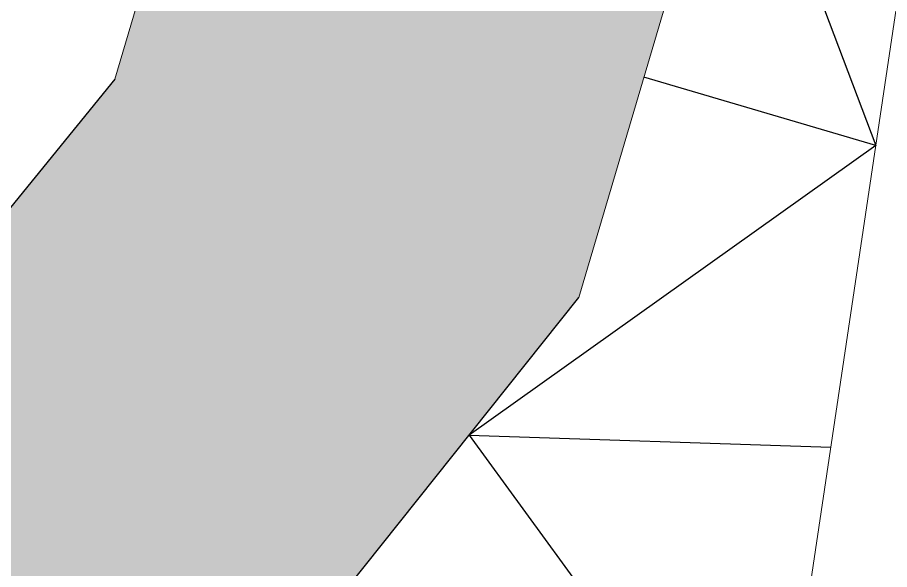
# Model space of a CAD drawing. Header units: millimetres. Extents: x 348 to 2201, y 118 to 1049.
# Drawn here: x 863.874 to 868.626, y 554.765 to 557.774 of the extents above; entities that cross this region are included whole.
import ezdxf

# ---------------------------------------------------------------- set-up
doc = ezdxf.new("R2010")
doc.units = ezdxf.units.MM
doc.layers.add('206_MURO_E_MURO_ARRIMO', color=7, linetype='Continuous', lineweight=18)
doc.layers.add('mur vue', color=7, linetype='Continuous', lineweight=13)

msp = doc.modelspace()

# ---------------------------------------------------------------- hatches: boundary and pattern name
at = {"layer": 'mur vue'}
h = msp.add_hatch(dxfattribs=at)
h.set_pattern_fill('AR-HBONE', color=256, scale=0.001, angle=63.0374)
h.set_pattern_definition([(90, (873.67925, 706.85885), (-0.1016, 0.1016), [0.3048, -0.1016]), (180, (873.67925, 706.96045), (-0.1016, 0.1016), [0.3048, -0.1016])])
h.paths.add_polyline_path([(862.8068, 545.3087), (862.6488, 545.3727), (861.6588, 545.8142), (860.4523, 546.204), (860.0496, 546.3165), (860.035, 543.6845), (860.0168, 540.3795), (862.7744, 539.4601)])
h.paths.add_polyline_path([(862.8355, 550.5133), (862.4206, 550.4983), (861.1998, 550.4038), (860.0724, 550.4383), (860.067, 549.4636), (860.0674, 549.4642), (860.0698, 549.4527), (860.0752, 549.4489), (860.0823, 549.4504), (860.0833, 549.4341), (860.0878, 549.4131), (860.1048, 549.3793), (860.0931, 549.3854), (860.0798, 549.3765), (860.0905, 549.3442), (860.0952, 549.3452), (860.097, 549.3301), (860.1056, 549.3137), (860.0962, 549.2898), (860.1024, 549.2911), (860.0839, 549.2177), (860.0795, 549.219), (860.0666, 549.19), (860.0654, 549.1858), (860.0496, 546.3165), (860.4523, 546.204), (861.6588, 545.8142), (862.6488, 545.3727), (862.8068, 545.3087)])
h.paths.add_polyline_path([(866.9342, 556.248), (867.4604, 558.0331), (864.8104, 558.8143), (864.4047, 557.4377), (860.7101, 552.8979), (860.5216, 552.5806), (860.0755, 551.0042), (860.0724, 550.4383), (861.1998, 550.4038), (862.4206, 550.4983), (862.8355, 550.5133), (862.8361, 550.6134), (863.0541, 551.3839)])
h.paths.add_polyline_path([(867.9469, 561.5111), (867.9605, 566.5659), (867.2284, 566.4181), (866.213, 566.3647), (865.1973, 566.3729), (865.1862, 562.258), (865.1846, 561.6448), (864.9682, 559.3495), (864.8104, 558.8143), (867.4604, 558.0331), (867.6937, 558.8245)])
h.paths.add_polyline_path([(867.9754, 572.1439), (868.3005, 576.8636), (868.0428, 576.7367), (866.9772, 576.5699), (865.9534, 576.4602), (865.2241, 576.4016), (865.1973, 566.3729), (866.213, 566.3647), (867.2284, 566.4181), (867.9605, 566.5659)])
h.paths.add_polyline_path([(868.4217, 578.6225), (865.2301, 578.6311), (865.2241, 576.4016), (865.9534, 576.4602), (866.9772, 576.5699), (868.0428, 576.7367), (868.3005, 576.8636)])

# ---------------------------------------------------------------- linework, layer by layer
for p, q in [((867.7331, 559.2428), (868.5511, 557.0765)), ((864.4047, 557.4377), (860.7101, 552.8979)), ((868.5511, 557.0765), (867.2882, 557.4488)), ((868.5511, 557.0765), (866.3353, 555.4972)), ((863.0541, 551.3839), (866.9342, 556.248)), ((866.3353, 555.4972), (867.98, 553.2433)), ((866.3353, 555.4972), (868.3062, 555.4326))]:
    msp.add_line(p, q)
at = {"layer": '206_MURO_E_MURO_ARRIMO'}
for points in [[(864.4047, 557.4377), (864.9682, 559.3495), (865.1846, 561.6448), (865.2365, 581.0076), (869.4977, 603.9169), (869.4638, 615.9678), (870.7011, 706.9689)], [(864.6982, 531.5539), (866.8541, 545.6864), (869.3685, 562.5628), (870.5364, 584.4555), (870.7024, 586.2997), (871.8721, 590.0458), (878.6501, 608.0635), (879.2403, 608.8334), (880.2626, 609.6288), (881.4844, 610.282), (882.4203, 610.5995), (883.4405, 610.7377), (896.7598, 610.0348)], [(866.9342, 556.248), (867.6937, 558.8245), (867.9469, 561.5111), (867.9754, 572.1439)]]:
    msp.add_lwpolyline(points, dxfattribs=at)

doc.saveas('drawing.dxf')
